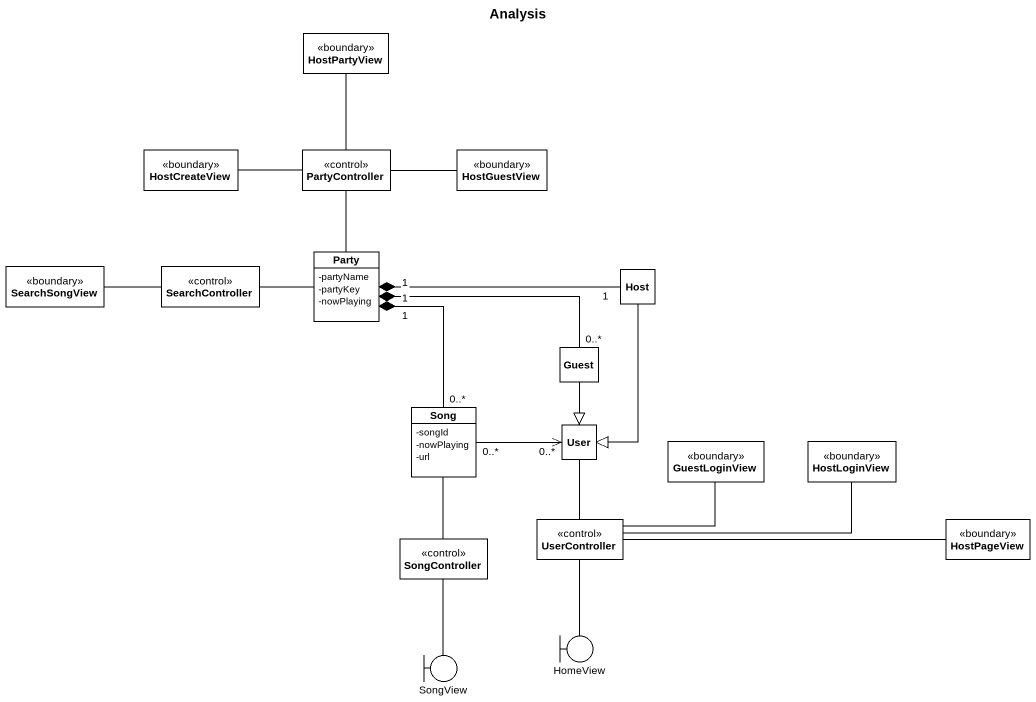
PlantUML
@startuml
title Analysis
allowmixing
hide circle
hide empty members
skinparam classAttributeIconSize 0
class HostPartyView <<boundary>>
class HostCreateView <<boundary>>
class PartyController <<control>>
class HostGuestView <<boundary>>
class SearchSongView <<boundary>>
class SearchController <<control>>
class Party {
  -partyName
  -partyKey
  -nowPlaying
}
class Host
class Guest
class Song {
  -songId
  -nowPlaying
  -url
}
class User
class GuestLoginView <<boundary>>
class HostLoginView <<boundary>>
class SongController <<control>>
class UserController <<control>>
class HostPageView <<boundary>>
boundary SongView
boundary HomeView
PartyController -up- HostPartyView
PartyController -left- HostCreateView
PartyController -right- HostGuestView
SearchSongView -right- SearchController
SearchController -right- Party
Party -up- PartyController
Party "1" *-right- "1" Host
Party "1" *-right- "0..*" Guest
Party "1" *-- "0..*" Song
Host --|> User
Guest --|> User
Song "0..*" -right-> "0..*" User
User -- UserController
SongController -up- Song
UserController -right- GuestLoginView
UserController -right- HostLoginView
UserController -right- HostPageView
UserController -- HomeView
SongView -up- SongController
@enduml
